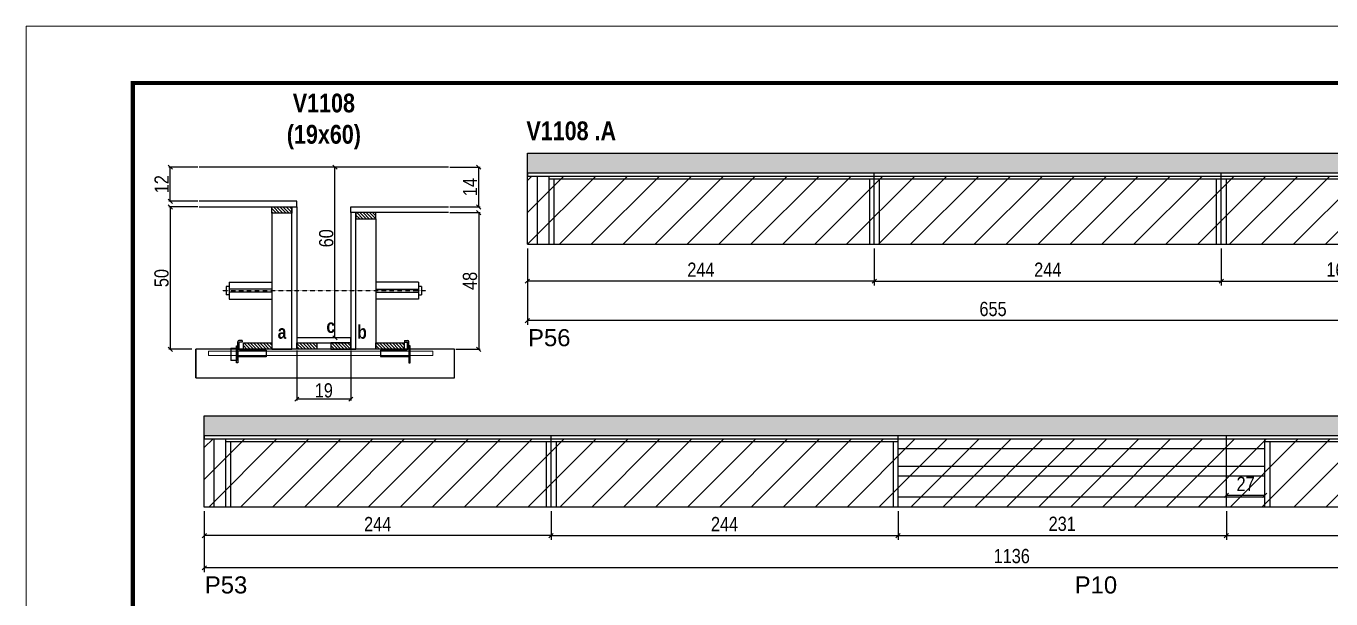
# Model space of a CAD drawing. Extents: x 3309 to 9563, y -2522 to 14608.
# Drawn here: x 8078 to 8996, y 11908 to 12311 of the extents above; entities that cross this region are included whole.
import ezdxf

# ---------------------------------------------------------------- set-up
doc = ezdxf.new("R2010")
doc.units = 0
doc.linetypes.add('DASHED', pattern=[0.75, 0.5, -0.25])
doc.linetypes.add('HIDDEN', pattern=[0.375, 0.25, -0.125])
for name, color, linetype in [('5', 5, 'Continuous'), ('barrote', 251, 'Continuous'), ('COTA', 241, 'Continuous'), ('detalhes', 4, 'Continuous'), ('NOMENCLATURA', 7, 'Continuous'), ('Painéis', 200, 'Continuous'), ('presilha', 1, 'Continuous'), ('SARR_2.2x10', 60, 'Continuous'), ('SARR_2.2x7', 40, 'Continuous'), ('SARR_3.5x7', 81, 'Continuous'), ('TENSOR', 3, 'Continuous')]:
    doc.layers.add(name, color=color, linetype=linetype)
for name, color, linetype, lineweight in [('CONCRETO', 251, 'Continuous', 25), ('Folhas', 255, 'Continuous', 9), ('Hachura', 251, 'Continuous', 9), ('SARRAFO DE PRESSAO', 251, 'DASHED', 9), ('SCO-___-LAJ', 2, 'Continuous', 0)]:
    doc.layers.add(name, color=color, linetype=linetype, lineweight=lineweight)
doc.styles.add('COTA TECNICA', font='techl___.ttf', dxfattribs={"height": 10})
doc.styles.add('COTA TECNICA 2X', font='techl___.ttf', dxfattribs={"height": 10})
doc.styles.get("Standard").update_dxf_attribs({"font": 'arial.ttf'})
doc.styles.add('TECNICA', font='techb___.ttf', dxfattribs={"height": 10})
doc.dimstyles.new('PAINEL', dxfattribs={"dimtxt": 10, "dimasz": 3, "dimexe": 3, "dimexo": 3, "dimgap": 3, "dimtad": 1, "dimdec": 1, "dimzin": 12, "dimdsep": 46, "dimtxsty": 'COTA TECNICA', "dimblk1": 'OBLIQUE', "dimblk2": 'OBLIQUE', "dimsah": 1, "dimcen": 0.9, "dimclrd": 4, "dimclre": 4, "dimclrt": 240, "dimadec": 1, "dimazin": 3, "dimtfac": 1, "dimtdec": 1, "dimtmove": 0, "dimatfit": 3, "dimfxl": 1, "dimtolj": 1, "dimtzin": 12, "dimarcsym": 0})
doc.dimstyles.new('SECAO', dxfattribs={"dimscale": 0.333333, "dimtxt": 5, "dimasz": 9, "dimexe": 3, "dimexo": 3, "dimgap": 3, "dimtad": 1, "dimdec": 1, "dimlfac": 0.5, "dimzin": 12, "dimdsep": 46, "dimtxsty": 'COTA TECNICA 2X', "dimblk1": 'OBLIQUE', "dimblk2": 'OBLIQUE', "dimsah": 1, "dimcen": 0.9, "dimclrd": 4, "dimclre": 4, "dimclrt": 240, "dimadec": 1, "dimazin": 3, "dimtfac": 1, "dimtdec": 1, "dimtmove": 0, "dimatfit": 3, "dimfxl": 1, "dimtolj": 1, "dimtzin": 12, "dimarcsym": 0})
pattern_1 = [(135, (41503.8405, -111428.6013), (-1.122532015, -1.122532015), [])]

# ---------------------------------------------------------------- blocks, each defined once
blk = doc.blocks.new('9999999999')
at = {"layer": 'Folhas'}
blk.add_lwpolyline([(98138.98, 34190.21), (99623.98, 34190.21), (99623.98, 35240.21), (98138.98, 35240.21)], close=True, dxfattribs=at)
at = {"layer": 'Folhas', "color": 30, "const_width": 3}
blk.add_lwpolyline([(98213.98, 34230.21), (99583.98, 34230.21), (99583.98, 35200.21), (98213.98, 35200.21)], close=True, dxfattribs=at)
blk = doc.blocks.new('_Oblique')
at = {"color": 0, "linetype": 'ByBlock', "lineweight": -2}
blk.add_line((-0.5, -0.5), (0.5, 0.5), dxfattribs=at)
blk = doc.blocks.new('*D267')
at = {"layer": 'COTA', "color": 4, "lineweight": -2, "transparency": 16777216}
for p, q in [((8268.3, 12082.57), (8268.3, 12047.48)), ((8306.3, 12082.57), (8306.3, 12047.48)), ((8306.3, 12048.48), (8268.3, 12048.48))]:
    blk.add_line(p, q, dxfattribs=at)
at = {"layer": 'Defpoints', "color": 0, "transparency": 16777216}
for p in [(8268.3, 12083.57), (8306.3, 12083.57), (8268.3, 12048.48)]:
    blk.add_point(p, dxfattribs=at)
at = {"layer": 'COTA', "color": 4, "lineweight": -2, "transparency": 16777216, "xscale": 3, "yscale": 3, "zscale": 3, "rotation": 180}
blk.add_blockref('_Oblique', (8268.3, 12048.48), dxfattribs=at)
at = {"layer": 'COTA', "color": 4, "lineweight": -2, "transparency": 16777216, "xscale": 3, "yscale": 3, "zscale": 3}
blk.add_blockref('_Oblique', (8306.3, 12048.48), dxfattribs=at)
at = {"layer": 'COTA', "color": 240, "transparency": 16777216, "insert": (8287.3, 12054.56), "char_height": 10, "attachment_point": 5, "style": 'COTA TECNICA 2X'}
blk.add_mtext('\\A1;19', dxfattribs=at)
blk = doc.blocks.new('PRESILHA METÁLICA 1')
at = {"layer": 'presilha'}
for p, q in [((6, 15.5), (7.5, 15.5)), ((6, -2.5), (6, 15.5)), ((7.5, 10.6), (7.5, 19.9)), ((7.5, 15.5), (7.5, -2.5)), ((12, 21), (8.6, 21)), ((9, 11.6), (9, 18.9)), ((12, 19.5), (9.6, 19.5)), ((12, 21), (12, 19.5)), ((0, 13), (6, 13)), ((0, 13), (0, 0)), ((6, 0), (0, 0)), ((6, 13), (6, 0)), ((37.5, 4.1), (7.5, 4.1)), ((37.5, 11), (9.6, 11)), ((37.5, 11), (37.5, 4.1)), ((7.5, -2.5), (6, -2.5))]:
    blk.add_line(p, q, dxfattribs=at)
for centre, radius, start, end in [((8.6, 19.9), 1.14, 90, 180), ((9.6, 18.9), 0.57, 90, 180), ((9.6, 11.6), 0.57, 180, 270)]:
    blk.add_arc(centre, radius, start, end, dxfattribs=at)
blk = doc.blocks.new('PRESILHA METÁLICA 2')
at = {"layer": 'presilha'}
for p, q in [((-5.2, 23.5), (-5.2, 22)), ((-5.2, 23.5), (-1.9, 23.5)), ((-5.2, 22), (-2.8, 22)), ((-2.2, 14.1), (-2.2, 21.4)), ((0.8, 18), (-0.8, 18)), ((-0.8, 18), (-0.8, 0)), ((-0.8, 14.6), (-0.8, 22.4)), ((0.8, 0), (0.8, 18)), ((-30.8, 13.5), (-30.8, 6.6)), ((-30.8, 13.5), (-2.8, 13.5)), ((-30.8, 6.6), (-0.8, 6.6)), ((-0.8, 0), (0.8, 0))]:
    blk.add_line(p, q, dxfattribs=at)
for centre, radius, start, end in [((-2.8, 21.4), 0.57, 0, 90), ((-2.8, 14.1), 0.57, 270, 0), ((-1.9, 22.4), 1.14, 0, 90)]:
    blk.add_arc(centre, radius, start, end, dxfattribs=at)
blk = doc.blocks.new('*D268')
at = {"layer": 'COTA', "color": 4, "lineweight": -2, "transparency": 16777216}
for p, q in [((8198.6, 12183.57), (8178.25, 12183.57)), ((8179.25, 12183.57), (8179.25, 12083.57)), ((8194.49, 12083.57), (8178.25, 12083.57))]:
    blk.add_line(p, q, dxfattribs=at)
at = {"layer": 'Defpoints', "color": 0, "transparency": 16777216}
for p in [(8199.6, 12183.57), (8179.25, 12083.57), (8195.49, 12083.57)]:
    blk.add_point(p, dxfattribs=at)
at = {"layer": 'COTA', "color": 4, "lineweight": -2, "transparency": 16777216, "xscale": 3, "yscale": 3, "zscale": 3}
for p, rotation in [((8179.25, 12183.57), 90), ((8179.25, 12083.57), 270)]:
    blk.add_blockref('_Oblique', p, dxfattribs=dict(at, rotation=rotation))
at = {"layer": 'COTA', "color": 240, "transparency": 16777216, "insert": (8173.15, 12133.57), "char_height": 10, "attachment_point": 5, "rotation": 90, "style": 'COTA TECNICA 2X'}
blk.add_mtext('\\A1;50', dxfattribs=at)
blk = doc.blocks.new('*D269')
at = {"layer": 'COTA', "color": 4, "lineweight": -2, "transparency": 16777216}
for p, q in [((8376, 12179.57), (8397.22, 12179.57)), ((8396.22, 12179.57), (8396.22, 12083.57)), ((8380.11, 12083.57), (8397.22, 12083.57))]:
    blk.add_line(p, q, dxfattribs=at)
at = {"layer": 'Defpoints', "color": 0, "transparency": 16777216}
for p in [(8375, 12179.57), (8379.11, 12083.57), (8396.22, 12083.57)]:
    blk.add_point(p, dxfattribs=at)
at = {"layer": 'COTA', "color": 4, "lineweight": -2, "transparency": 16777216, "xscale": 3, "yscale": 3, "zscale": 3}
for p, rotation in [((8396.22, 12179.57), 90), ((8396.22, 12083.57), 270)]:
    blk.add_blockref('_Oblique', p, dxfattribs=dict(at, rotation=rotation))
at = {"layer": 'COTA', "color": 240, "transparency": 16777216, "insert": (8390.12, 12131.57), "char_height": 10, "attachment_point": 5, "rotation": 90, "style": 'COTA TECNICA 2X'}
blk.add_mtext('\\A1;48', dxfattribs=at)
blk = doc.blocks.new('*D270')
at = {"layer": 'COTA', "color": 4, "lineweight": -2, "transparency": 16777216}
for p, q in [((8305.3, 12211.57), (8294.13, 12211.57)), ((8295.13, 12091.57), (8295.13, 12211.57)), ((8305.3, 12091.57), (8294.13, 12091.57))]:
    blk.add_line(p, q, dxfattribs=at)
at = {"layer": 'Defpoints', "color": 0, "transparency": 16777216}
for p in [(8295.13, 12211.57), (8306.3, 12211.57), (8306.3, 12091.57)]:
    blk.add_point(p, dxfattribs=at)
at = {"layer": 'COTA', "color": 4, "lineweight": -2, "transparency": 16777216, "xscale": 3, "yscale": 3, "zscale": 3}
for p, rotation in [((8295.13, 12211.57), 90), ((8295.13, 12091.57), 270)]:
    blk.add_blockref('_Oblique', p, dxfattribs=dict(at, rotation=rotation))
at = {"layer": 'COTA', "color": 240, "transparency": 16777216, "insert": (8289.02, 12161.57), "char_height": 10, "attachment_point": 5, "rotation": 90, "style": 'COTA TECNICA 2X'}
blk.add_mtext('\\A1;60', dxfattribs=at)
blk = doc.blocks.new('*D271')
at = {"layer": 'COTA', "color": 4, "lineweight": -2, "transparency": 16777216}
for p, q in [((8376, 12211.57), (8397.22, 12211.57)), ((8396.22, 12183.57), (8396.22, 12211.57)), ((8376, 12183.57), (8397.22, 12183.57))]:
    blk.add_line(p, q, dxfattribs=at)
at = {"layer": 'Defpoints', "color": 0, "transparency": 16777216}
for p in [(8375, 12211.57), (8396.22, 12211.57), (8375, 12183.57)]:
    blk.add_point(p, dxfattribs=at)
at = {"layer": 'COTA', "color": 4, "lineweight": -2, "transparency": 16777216, "xscale": 3, "yscale": 3, "zscale": 3}
for p, rotation in [((8396.22, 12211.57), 90), ((8396.22, 12183.57), 270)]:
    blk.add_blockref('_Oblique', p, dxfattribs=dict(at, rotation=rotation))
at = {"layer": 'COTA', "color": 240, "transparency": 16777216, "insert": (8390.15, 12197.57), "char_height": 10, "attachment_point": 5, "rotation": 90, "style": 'COTA TECNICA 2X'}
blk.add_mtext('\\A1;14', dxfattribs=at)
blk = doc.blocks.new('*D308')
at = {"layer": 'COTA', "color": 4, "lineweight": -2, "transparency": 16777216}
for p, q in [((8198.6, 12211.57), (8178.25, 12211.57)), ((8179.25, 12187.57), (8179.25, 12211.57)), ((8198.6, 12187.57), (8178.25, 12187.57))]:
    blk.add_line(p, q, dxfattribs=at)
at = {"layer": 'Defpoints', "color": 0, "transparency": 16777216}
for p in [(8179.25, 12211.57), (8199.6, 12211.57), (8199.6, 12187.57)]:
    blk.add_point(p, dxfattribs=at)
at = {"layer": 'COTA', "color": 4, "lineweight": -2, "transparency": 16777216, "xscale": 3, "yscale": 3, "zscale": 3}
for p, rotation in [((8179.25, 12211.57), 90), ((8179.25, 12187.57), 270)]:
    blk.add_blockref('_Oblique', p, dxfattribs=dict(at, rotation=rotation))
at = {"layer": 'COTA', "color": 240, "transparency": 16777216, "insert": (8173.2, 12199.57), "char_height": 10, "attachment_point": 5, "rotation": 90, "style": 'COTA TECNICA 2X'}
blk.add_mtext('\\A1;12', dxfattribs=at)
blk = doc.blocks.new('*D272')
at = {"layer": 'COTA', "color": 4, "linetype": 'ByBlock', "lineweight": -2, "transparency": 16777216}
for p, q in [((8430.51, 12154.32), (8430.51, 12128.41)), ((8674.51, 12154.32), (8674.51, 12128.41)), ((8674.51, 12131.41), (8430.51, 12131.41))]:
    blk.add_line(p, q, dxfattribs=at)
at = {"layer": 'Defpoints', "color": 0, "linetype": 'ByBlock', "transparency": 16777216}
for p in [(8430.51, 12157.32), (8674.51, 12157.32), (8430.51, 12131.41)]:
    blk.add_point(p, dxfattribs=at)
at = {"layer": 'COTA', "color": 4, "linetype": 'ByBlock', "lineweight": -2, "transparency": 16777216, "xscale": 3, "yscale": 3, "zscale": 3, "rotation": 180}
blk.add_blockref('_Oblique', (8430.51, 12131.41), dxfattribs=at)
at = {"layer": 'COTA', "color": 4, "linetype": 'ByBlock', "lineweight": -2, "transparency": 16777216, "xscale": 3, "yscale": 3, "zscale": 3}
blk.add_blockref('_Oblique', (8674.51, 12131.41), dxfattribs=at)
at = {"layer": 'COTA', "color": 240, "linetype": 'ByBlock', "transparency": 16777216, "insert": (8552.51, 12139.48), "char_height": 10, "attachment_point": 5, "style": 'COTA TECNICA'}
blk.add_mtext('\\A1;244', dxfattribs=at)
blk = doc.blocks.new('*D309')
at = {"layer": 'COTA', "color": 4, "linetype": 'ByBlock', "lineweight": -2, "transparency": 16777216}
for p, q in [((8430.51, 12154.32), (8430.51, 12100.7)), ((9085.51, 12154.32), (9085.51, 12100.7)), ((9085.51, 12103.7), (8430.51, 12103.7))]:
    blk.add_line(p, q, dxfattribs=at)
at = {"layer": 'Defpoints', "color": 0, "linetype": 'ByBlock', "transparency": 16777216}
for p in [(8430.51, 12157.32), (9085.51, 12157.32), (8430.51, 12103.7)]:
    blk.add_point(p, dxfattribs=at)
at = {"layer": 'COTA', "color": 4, "linetype": 'ByBlock', "lineweight": -2, "transparency": 16777216, "xscale": 3, "yscale": 3, "zscale": 3, "rotation": 180}
blk.add_blockref('_Oblique', (8430.51, 12103.7), dxfattribs=at)
at = {"layer": 'COTA', "color": 4, "linetype": 'ByBlock', "lineweight": -2, "transparency": 16777216, "xscale": 3, "yscale": 3, "zscale": 3}
blk.add_blockref('_Oblique', (9085.51, 12103.7), dxfattribs=at)
at = {"layer": 'COTA', "color": 240, "linetype": 'ByBlock', "transparency": 16777216, "insert": (8758.01, 12111.81), "char_height": 10, "attachment_point": 5, "style": 'COTA TECNICA'}
blk.add_mtext('\\A1;655', dxfattribs=at)
blk = doc.blocks.new('*D273')
at = {"layer": 'COTA', "color": 4, "lineweight": -2, "transparency": 16777216}
for p, q in [((8674.51, 12154.32), (8674.51, 12128.41)), ((8918.51, 12154.32), (8918.51, 12128.41)), ((8674.51, 12131.41), (8918.51, 12131.41))]:
    blk.add_line(p, q, dxfattribs=at)
at = {"layer": 'Defpoints', "color": 0, "transparency": 16777216}
for p in [(8674.51, 12157.32, 0), (8918.51, 12157.32, 0), (8918.51, 12131.41)]:
    blk.add_point(p, dxfattribs=at)
at = {"layer": 'COTA', "color": 4, "lineweight": -2, "transparency": 16777216, "xscale": 3, "yscale": 3, "zscale": 3, "rotation": 180}
blk.add_blockref('_Oblique', (8674.51, 12131.41), dxfattribs=at)
at = {"layer": 'COTA', "color": 4, "lineweight": -2, "transparency": 16777216, "xscale": 3, "yscale": 3, "zscale": 3}
blk.add_blockref('_Oblique', (8918.51, 12131.41), dxfattribs=at)
at = {"layer": 'COTA', "color": 240, "transparency": 16777216, "insert": (8796.51, 12139.48), "char_height": 10, "attachment_point": 5, "style": 'COTA TECNICA'}
blk.add_mtext('\\A1;244', dxfattribs=at)
blk = doc.blocks.new('*D310')
at = {"layer": 'COTA', "color": 4, "lineweight": -2, "transparency": 16777216}
for p, q in [((8918.51, 12154.32), (8918.51, 12128.41)), ((9085.51, 12154.32), (9085.51, 12128.41)), ((8918.51, 12131.41), (9085.51, 12131.41))]:
    blk.add_line(p, q, dxfattribs=at)
at = {"layer": 'Defpoints', "color": 0, "transparency": 16777216}
for p in [(8918.51, 12157.32, 0), (9085.51, 12157.32, 0), (9085.51, 12131.41)]:
    blk.add_point(p, dxfattribs=at)
at = {"layer": 'COTA', "color": 4, "lineweight": -2, "transparency": 16777216, "xscale": 3, "yscale": 3, "zscale": 3, "rotation": 180}
blk.add_blockref('_Oblique', (8918.51, 12131.41), dxfattribs=at)
at = {"layer": 'COTA', "color": 4, "lineweight": -2, "transparency": 16777216, "xscale": 3, "yscale": 3, "zscale": 3}
blk.add_blockref('_Oblique', (9085.51, 12131.41), dxfattribs=at)
at = {"layer": 'COTA', "color": 240, "transparency": 16777216, "insert": (9002.01, 12139.51), "char_height": 10, "attachment_point": 5, "style": 'COTA TECNICA'}
blk.add_mtext('\\A1;167', dxfattribs=at)
blk = doc.blocks.new('*D261')
at = {"layer": 'COTA', "color": 4, "linetype": 'ByBlock', "lineweight": -2, "transparency": 16777216}
for p, q in [((8203.17, 11969.63), (8203.17, 11949.57)), ((8447.17, 11969.63), (8447.17, 11949.57)), ((8447.17, 11952.57), (8203.17, 11952.57))]:
    blk.add_line(p, q, dxfattribs=at)
at = {"layer": 'Defpoints', "color": 0, "linetype": 'ByBlock', "transparency": 16777216}
for p in [(8203.17, 11972.63), (8447.17, 11972.63), (8203.17, 11952.57)]:
    blk.add_point(p, dxfattribs=at)
at = {"layer": 'COTA', "color": 4, "linetype": 'ByBlock', "lineweight": -2, "transparency": 16777216, "xscale": 3, "yscale": 3, "zscale": 3, "rotation": 180}
blk.add_blockref('_Oblique', (8203.17, 11952.57), dxfattribs=at)
at = {"layer": 'COTA', "color": 4, "linetype": 'ByBlock', "lineweight": -2, "transparency": 16777216, "xscale": 3, "yscale": 3, "zscale": 3}
blk.add_blockref('_Oblique', (8447.17, 11952.57), dxfattribs=at)
at = {"layer": 'COTA', "color": 240, "linetype": 'ByBlock', "transparency": 16777216, "insert": (8325.17, 11960.65), "char_height": 10, "attachment_point": 5, "style": 'COTA TECNICA'}
blk.add_mtext('\\A1;244', dxfattribs=at)
blk = doc.blocks.new('*D298')
at = {"layer": 'COTA', "color": 4, "linetype": 'ByBlock', "lineweight": -2, "transparency": 16777216}
for p, q in [((8203.17, 11969.63), (8203.17, 11926.89)), ((9339.17, 11969.63), (9339.17, 11926.89)), ((9339.17, 11929.89), (8203.17, 11929.89))]:
    blk.add_line(p, q, dxfattribs=at)
at = {"layer": 'Defpoints', "color": 0, "linetype": 'ByBlock', "transparency": 16777216}
for p in [(8203.17, 11972.63), (9339.17, 11972.63), (8203.17, 11929.89)]:
    blk.add_point(p, dxfattribs=at)
at = {"layer": 'COTA', "color": 4, "linetype": 'ByBlock', "lineweight": -2, "transparency": 16777216, "xscale": 3, "yscale": 3, "zscale": 3, "rotation": 180}
blk.add_blockref('_Oblique', (8203.17, 11929.89), dxfattribs=at)
at = {"layer": 'COTA', "color": 4, "linetype": 'ByBlock', "lineweight": -2, "transparency": 16777216, "xscale": 3, "yscale": 3, "zscale": 3}
blk.add_blockref('_Oblique', (9339.17, 11929.89), dxfattribs=at)
at = {"layer": 'COTA', "color": 240, "linetype": 'ByBlock', "transparency": 16777216, "insert": (8771.17, 11938.11), "char_height": 10, "attachment_point": 5, "style": 'COTA TECNICA'}
blk.add_mtext('\\A1;1136', dxfattribs=at)
blk = doc.blocks.new('*D300')
at = {"layer": 'COTA', "color": 4, "lineweight": -2, "transparency": 16777216}
for p, q in [((8447.17, 11969.63), (8447.17, 11949.57)), ((8691.17, 11969.63), (8691.17, 11949.57)), ((8447.17, 11952.57), (8691.17, 11952.57))]:
    blk.add_line(p, q, dxfattribs=at)
at = {"layer": 'Defpoints', "color": 0, "transparency": 16777216}
for p in [(8447.17, 11972.63, 0), (8691.17, 11972.63, 0), (8691.17, 11952.57)]:
    blk.add_point(p, dxfattribs=at)
at = {"layer": 'COTA', "color": 4, "lineweight": -2, "transparency": 16777216, "xscale": 3, "yscale": 3, "zscale": 3, "rotation": 180}
blk.add_blockref('_Oblique', (8447.17, 11952.57), dxfattribs=at)
at = {"layer": 'COTA', "color": 4, "lineweight": -2, "transparency": 16777216, "xscale": 3, "yscale": 3, "zscale": 3}
blk.add_blockref('_Oblique', (8691.17, 11952.57), dxfattribs=at)
at = {"layer": 'COTA', "color": 240, "transparency": 16777216, "insert": (8569.17, 11960.65), "char_height": 10, "attachment_point": 5, "style": 'COTA TECNICA'}
blk.add_mtext('\\A1;244', dxfattribs=at)
blk = doc.blocks.new('*D301')
at = {"layer": 'COTA', "color": 4, "lineweight": -2, "transparency": 16777216}
for p, q in [((8922.17, 11969.63), (8922.17, 11949.57)), ((9166.17, 11969.63), (9166.17, 11949.57)), ((8922.17, 11952.57), (9166.17, 11952.57))]:
    blk.add_line(p, q, dxfattribs=at)
at = {"layer": 'Defpoints', "color": 0, "transparency": 16777216}
for p in [(8922.17, 11972.63, 0), (9166.17, 11972.63, 0), (9166.17, 11952.57)]:
    blk.add_point(p, dxfattribs=at)
at = {"layer": 'COTA', "color": 4, "lineweight": -2, "transparency": 16777216, "xscale": 3, "yscale": 3, "zscale": 3, "rotation": 180}
blk.add_blockref('_Oblique', (8922.17, 11952.57), dxfattribs=at)
at = {"layer": 'COTA', "color": 4, "lineweight": -2, "transparency": 16777216, "xscale": 3, "yscale": 3, "zscale": 3}
blk.add_blockref('_Oblique', (9166.17, 11952.57), dxfattribs=at)
at = {"layer": 'COTA', "color": 240, "transparency": 16777216, "insert": (9044.17, 11960.65), "char_height": 10, "attachment_point": 5, "style": 'COTA TECNICA'}
blk.add_mtext('\\A1;244', dxfattribs=at)
blk = doc.blocks.new('*D262')
at = {"layer": 'COTA', "color": 4, "lineweight": -2, "transparency": 16777216}
for p, q in [((8691.17, 11969.63), (8691.17, 11949.57)), ((8922.17, 11969.63), (8922.17, 11949.57)), ((8691.17, 11952.57), (8922.17, 11952.57))]:
    blk.add_line(p, q, dxfattribs=at)
at = {"layer": 'Defpoints', "color": 0, "transparency": 16777216}
for p in [(8691.17, 11972.63, 0), (8922.17, 11972.63, 0), (8922.17, 11952.57)]:
    blk.add_point(p, dxfattribs=at)
at = {"layer": 'COTA', "color": 4, "lineweight": -2, "transparency": 16777216, "xscale": 3, "yscale": 3, "zscale": 3, "rotation": 180}
blk.add_blockref('_Oblique', (8691.17, 11952.57), dxfattribs=at)
at = {"layer": 'COTA', "color": 4, "lineweight": -2, "transparency": 16777216, "xscale": 3, "yscale": 3, "zscale": 3}
blk.add_blockref('_Oblique', (8922.17, 11952.57), dxfattribs=at)
at = {"layer": 'COTA', "color": 240, "transparency": 16777216, "insert": (8806.67, 11960.79), "char_height": 10, "attachment_point": 5, "style": 'COTA TECNICA'}
blk.add_mtext('\\A1;231', dxfattribs=at)
blk = doc.blocks.new('*D302')
at = {"layer": 'COTA', "color": 4, "lineweight": -2, "transparency": 16777216}
for p, q in [((8922.17, 11982.63), (8922.17, 11983.8)), ((8949.17, 11980.8), (8922.17, 11980.8)), ((8949.17, 11982.63), (8949.17, 11983.8))]:
    blk.add_line(p, q, dxfattribs=at)
at = {"layer": 'Defpoints', "color": 0, "transparency": 16777216}
for p in [(8922.17, 11980.8), (8922.17, 11979.63, 0), (8949.17, 11979.63, 0)]:
    blk.add_point(p, dxfattribs=at)
at = {"layer": 'COTA', "color": 4, "lineweight": -2, "transparency": 16777216, "xscale": 3, "yscale": 3, "zscale": 3, "rotation": 180}
blk.add_blockref('_Oblique', (8922.17, 11980.8), dxfattribs=at)
at = {"layer": 'COTA', "color": 4, "lineweight": -2, "transparency": 16777216, "xscale": 3, "yscale": 3, "zscale": 3}
blk.add_blockref('_Oblique', (8949.17, 11980.8), dxfattribs=at)
at = {"layer": 'COTA', "color": 240, "transparency": 16777216, "insert": (8935.67, 11988.87), "char_height": 10, "attachment_point": 5, "style": 'COTA TECNICA'}
blk.add_mtext('\\A1;27', dxfattribs=at)

msp = doc.modelspace()

# ---------------------------------------------------------------- hatches: boundary and pattern name
at = {"layer": 'COTA'}
h = msp.add_hatch(dxfattribs=at)
h.set_pattern_fill('AR-CONC', color=256, scale=0.03)
h.set_pattern_definition([(50, (1503.772, -1054.6826), (5.4655401, -0.4781726), [0.5715, -6.2865]), (355, (1503.772, -1054.6826), (-1.0573026, 5.7317054), [0.4572, -5.0292175]), (100.451445, (1504.2273, -1054.7224), (4.4082374, 5.2535326), [0.4857003, -5.3427073]), (46.1842, (1503.772, -1053.1586), (8.1323712, -1.2612698), [0.85725, -9.42975]), (96.63556, (1504.4495, -1053.264), (7.122124, 7.4227837), [0.7285507, -8.0140682]), (351.18415, (1503.772, -1053.1586), (7.122124, 7.4227837), [0.685799, -7.543792]), (21, (1504.534, -1053.5396), (4.5484317, -3.067956), [0.5715, -6.2865]), (326, (1504.534, -1053.5396), (1.8540609, 5.525639), [0.4572, -5.0292]), (71.451445, (1504.913, -1053.795), (6.4024926, 2.457683), [0.4857003, -5.3426981]), (37.5, (1503.7719, -1054.6826), (0.0926581, 2.53665117), [0, -4.96824, 0, -5.1054, 0, -5.04825]), (7.5, (1503.7719, -1054.6826), (2.00458988, 3.00541724), [0, -2.91084, 0, -4.85394, 0, -1.92405]), (327.5, (1502.0726, -1054.6826), (4.06771786, -0.17186232), [0, -1.905, 0, -5.9436, 0, -7.8867]), (317.5, (1501.3106, -1054.6826), (4.44387544, 0.7627947), [0, -2.4765, 0, -3.94716, 0, -5.6007])])
h.paths.add_polyline_path([(9085.51, 12207.32), (9085.51, 12221.32), (8430.51, 12221.32), (8430.51, 12207.32)])
h = msp.add_hatch(dxfattribs=at)
h.set_pattern_fill('AR-CONC', color=256, scale=0.03)
h.set_pattern_definition([(50, (1276.4263, -1239.377), (5.4655401, -0.4781726), [0.5715, -6.2865]), (355, (1276.4263, -1239.377), (-1.0573026, 5.7317054), [0.4572, -5.0292175]), (100.451445, (1276.882, -1239.417), (4.4082374, 5.2535326), [0.4857003, -5.3427073]), (46.1842, (1276.4263, -1237.853), (8.1323712, -1.2612698), [0.85725, -9.42975]), (96.63556, (1277.104, -1237.958), (7.122124, 7.4227837), [0.7285507, -8.0140682]), (351.18415, (1276.426, -1237.853), (7.122124, 7.4227837), [0.685799, -7.543792]), (21, (1277.1883, -1238.234), (4.5484317, -3.067956), [0.5715, -6.2865]), (326, (1277.1883, -1238.234), (1.8540609, 5.525639), [0.4572, -5.0292]), (71.451445, (1277.5674, -1238.49), (6.4024926, 2.457683), [0.4857003, -5.3426981]), (37.5, (1276.4263, -1239.3771), (0.0926581, 2.53665117), [0, -4.96824, 0, -5.1054, 0, -5.04825]), (7.5, (1276.4263, -1239.377), (2.00458988, 3.00541724), [0, -2.91084, 0, -4.85394, 0, -1.92405]), (327.5, (1274.727, -1239.3771), (4.06771786, -0.17186232), [0, -1.905, 0, -5.9436, 0, -7.8867]), (317.5, (1273.965, -1239.377), (4.44387544, 0.7627947), [0, -2.4765, 0, -3.94716, 0, -5.6007])])
h.paths.add_polyline_path([(8203.17, 12036.63), (8203.17, 12022.63), (9339.17, 12022.63), (9339.17, 12036.63)])
at = {"layer": 'Hachura'}
h = msp.add_hatch(dxfattribs=at)
h.set_pattern_fill('ANSI31', color=256, scale=5)
h.paths.add_polyline_path([(8674.51, 12205.32), (8430.51, 12205.32), (8430.51, 12157.32), (8674.51, 12157.32)])
h.paths.add_polyline_path([(8918.51, 12205.32), (8674.51, 12205.32), (8674.51, 12157.32), (8918.51, 12157.32)])
h.paths.add_polyline_path([(9085.51, 12205.32), (8918.51, 12205.32), (8918.51, 12157.32), (9085.51, 12157.32)])
h = msp.add_hatch(dxfattribs=at)
h.set_pattern_fill('ANSI31', color=256, scale=5)
h.set_pattern_definition([(45, (4768.5, 1148.575), (-11.22532, 11.22532), [])])
h.paths.add_polyline_path([(8447.17, 11972.63), (8447.17, 12020.63), (8203.17, 12020.63), (8203.17, 11972.63)])
h.paths.add_polyline_path([(8447.17, 12020.63), (8447.17, 11972.63), (8691.17, 11972.63), (8691.17, 12020.63)])
h.paths.add_polyline_path([(8691.17, 12020.63), (8691.17, 11972.63), (8922.17, 11972.63), (8922.17, 12020.63)])
h.paths.add_polyline_path([(9166.17, 11972.63), (9166.17, 12020.63), (8922.17, 12020.63), (8922.17, 11972.63)])
h.paths.add_polyline_path([(9166.17, 12020.63), (9166.17, 11972.63), (9339.17, 11972.63), (9339.17, 12020.63)])
at = {"layer": 'SARR_2.2x10'}
h = msp.add_hatch(dxfattribs=at)
h.set_pattern_fill('ANSI31', color=256, scale=0.5, angle=90)
h.set_pattern_definition([(135, (41424.2405, -111428.6013), (-1.122532015, -1.122532015), [])])
h.paths.add_polyline_path([(8230.7, 12087.97), (8230.7, 12083.57), (8250.7, 12083.57), (8250.7, 12087.97)])
h = msp.add_hatch(dxfattribs=at)
h.set_pattern_fill('ANSI31', color=256, scale=0.5, angle=90)
h.set_pattern_definition([(135, (41517.4405, -111428.6013), (-1.122532015, -1.122532015), [])])
h.paths.add_polyline_path([(8323.9, 12087.97), (8323.9, 12083.57), (8343.9, 12083.57), (8343.9, 12087.97)])
at = {"layer": 'SARR_2.2x7'}
h = msp.add_hatch(dxfattribs=at)
h.set_pattern_fill('ANSI31', color=256, scale=0.5, angle=90)
h.set_pattern_definition([(135, (41438.2405, -111333.0013), (-1.122532015, -1.122532015), [])])
h.paths.add_polyline_path([(8264.7, 12183.57), (8264.7, 12179.17), (8250.7, 12179.17), (8250.7, 12183.57)])
h = msp.add_hatch(dxfattribs=at)
h.set_pattern_fill('ANSI31', color=256, scale=0.5, angle=90)
h.set_pattern_definition([(135, (41418.2405, -111337.0013), (-1.122532015, -1.122532015), [])])
h.paths.add_polyline_path([(8309.9, 12179.57), (8309.9, 12175.17), (8323.9, 12175.17), (8323.9, 12179.57)])
h = msp.add_hatch(dxfattribs=at)
h.set_pattern_fill('ANSI31', color=256, scale=0.5, angle=90)
h.set_pattern_definition(pattern_1)
h.paths.add_polyline_path([(8282.3, 12083.57), (8282.3, 12087.97), (8268.3, 12087.97), (8268.3, 12083.57)])
h = msp.add_hatch(dxfattribs=at)
h.set_pattern_fill('ANSI31', color=256, scale=0.5, angle=90)
h.set_pattern_definition(pattern_1)
h.paths.add_polyline_path([(8292.3, 12087.97), (8292.3, 12083.57), (8306.3, 12083.57), (8306.3, 12087.97)])

# ---------------------------------------------------------------- linework, layer by layer
at = {"ltscale": 3}
for p, q in [((8218.7, 12127.74), (8218.7, 12121.74)), ((8220.7, 12127.74), (8218.7, 12127.74)), ((8220.7, 12130.74), (8220.7, 12118.74)), ((8220.7, 12130.74), (8250.7, 12130.74)), ((8250.7, 12125.74), (8220.7, 12125.74)), ((8353.9, 12130.74), (8323.9, 12130.74)), ((8323.9, 12125.74), (8353.9, 12125.74)), ((8353.9, 12130.74), (8353.9, 12118.74)), ((8355.9, 12127.74), (8353.9, 12127.74)), ((8355.9, 12127.74), (8355.9, 12121.74)), ((8220.7, 12121.74), (8218.7, 12121.74)), ((8250.7, 12123.74), (8220.7, 12123.74)), ((8220.7, 12118.74), (8250.7, 12118.74)), ((8323.9, 12123.74), (8353.9, 12123.74)), ((8353.9, 12118.74), (8323.9, 12118.74)), ((8353.9, 12121.74), (8355.9, 12121.74))]:
    msp.add_line(p, q, dxfattribs=at)
at = {"layer": 'barrote'}
msp.add_lwpolyline([(8197.25, 12063.57), (8379.16, 12063.57), (8379.16, 12083.57), (8197.25, 12083.57)], close=True, dxfattribs=at)
at = {"layer": 'CONCRETO', "linetype": 'Continuous'}
msp.add_line((8375, 12211.57), (8199.6, 12211.57), dxfattribs=at)
at = {"layer": 'COTA'}
for p, q in [((8430.51, 12207.32, 0), (8430.51, 12221.32, 0)), ((8430.51, 12221.32, 0), (9085.51, 12221.32, 0)), ((8203.17, 12022.63, 0), (8203.17, 12036.63, 0)), ((8203.17, 12036.63, 0), (9339.17, 12036.63, 0))]:
    msp.add_line(p, q, dxfattribs=at)
at = {"layer": 'detalhes', "color": 250}
msp.add_line((8197.25, 12063.57), (8197.25, 12083.57), dxfattribs=at)
at = {"layer": 'Painéis', "linetype": 'ByBlock'}
for p, q in [((9085.51, 12207.32, 0), (8430.51, 12207.32, 0)), ((8430.51, 12157.32, 0), (8430.51, 12207.32, 0)), ((8674.51, 12157.32, 0), (8674.51, 12207.32, 0)), ((8918.51, 12157.32, 0), (8918.51, 12207.32, 0)), ((8430.51, 12157.32, 0), (9085.51, 12157.32, 0)), ((9339.17, 12022.63, 0), (8203.17, 12022.63, 0)), ((8203.17, 11972.63, 0), (8203.17, 12022.63, 0)), ((8447.17, 11972.63, 0), (8447.17, 12022.63, 0)), ((8691.17, 11972.63, 0), (8691.17, 12022.63, 0)), ((8922.17, 11972.63, 0), (8922.17, 12022.63, 0)), ((9339.17, 11972.63, 0), (8203.17, 11972.63, 0))]:
    msp.add_line(p, q, dxfattribs=at)
at = {"layer": 'Painéis', "linetype": 'ByBlock', "elevation": 0}
for points in [[(8430.51, 12205.32), (9085.51, 12205.32), (9085.51, 12207.32), (8430.51, 12207.32)], [(8203.17, 12020.63), (9339.17, 12020.63), (9339.17, 12022.63), (8203.17, 12022.63)]]:
    msp.add_lwpolyline(points, close=True, dxfattribs=at)
at = {"layer": 'Painéis', "linetype": 'Continuous', "elevation": 0}
for points in [[(8199.6, 12183.57), (8268.3, 12183.57), (8268.3, 12187.57), (8199.6, 12187.57)], [(8375, 12179.57), (8306.3, 12179.57), (8306.3, 12183.57), (8375, 12183.57)]]:
    msp.add_lwpolyline(points, dxfattribs=at)
at = {"layer": 'Painéis', "linetype": 'Continuous'}
for points in [[(8264.7, 12083.57), (8264.7, 12183.57), (8268.3, 12183.57), (8268.3, 12083.57)], [(8309.9, 12083.57), (8309.9, 12179.57), (8306.3, 12179.57), (8306.3, 12083.57)], [(8306.3, 12091.57), (8268.3, 12091.57), (8268.3, 12087.97), (8306.3, 12087.97)]]:
    msp.add_lwpolyline(points, close=True, dxfattribs=at)
at = {"layer": 'SARR_2.2x10'}
for points in [[(8230.7, 12087.97), (8250.7, 12087.97), (8250.7, 12083.57), (8230.7, 12083.57)], [(8323.9, 12087.97), (8343.9, 12087.97), (8343.9, 12083.57), (8323.9, 12083.57)]]:
    msp.add_lwpolyline(points, close=True, dxfattribs=at)
at = {"layer": 'SARR_2.2x7', "linetype": 'Continuous'}
for p, q in [((8437.51, 12157.32, 0), (8437.51, 12205.32, 0)), ((8674.51, 12203.12, 0), (8445.51, 12203.12, 0)), ((8918.51, 12203.12, 0), (8674.51, 12203.12, 0)), ((9070.51, 12203.12, 0), (8918.51, 12203.12, 0)), ((8210.17, 11972.63, 0), (8210.17, 12020.63, 0)), ((8447.17, 12018.43, 0), (8218.17, 12018.43, 0)), ((8691.17, 12018.43, 0), (8447.17, 12018.43, 0)), ((9166.17, 12018.43, 0), (8949.17, 12018.43, 0)), ((8922.17, 12013.63, 0), (8691.17, 12013.63, 0)), ((8949.17, 12013.63, 0), (8922.17, 12013.63, 0)), ((8922.17, 12001.22, 0), (8691.17, 12001.22, 0)), ((8949.17, 12001.22, 0), (8922.17, 12001.22, 0)), ((8922.17, 11994.22, 0), (8691.17, 11994.22, 0)), ((8949.17, 11994.22, 0), (8922.17, 11994.22, 0)), ((8922.17, 11979.63, 0), (8691.17, 11979.63, 0)), ((8949.17, 11979.63, 0), (8922.17, 11979.63, 0))]:
    msp.add_line(p, q, dxfattribs=at)
at = {"layer": 'SARR_2.2x7', "elevation": 0}
for points in [[(8250.7, 12183.57), (8264.7, 12183.57), (8264.7, 12179.17), (8250.7, 12179.17)], [(8323.9, 12179.57), (8309.9, 12179.57), (8309.9, 12175.17), (8323.9, 12175.17)]]:
    msp.add_lwpolyline(points, close=True, dxfattribs=at)
at = {"layer": 'SARR_2.2x7'}
for points in [[(8268.3, 12087.97), (8282.3, 12087.97), (8282.3, 12083.57), (8268.3, 12083.57)], [(8306.3, 12087.97), (8292.3, 12087.97), (8292.3, 12083.57), (8306.3, 12083.57)]]:
    msp.add_lwpolyline(points, close=True, dxfattribs=at)
at = {"layer": 'SARR_3.5x7'}
for p, q in [((8445.51, 12205.32, 0), (8445.51, 12157.32, 0)), ((8449.01, 12203.12, 0), (8449.01, 12157.32, 0)), ((8671.01, 12203.12, 0), (8671.01, 12157.32, 0)), ((8678.01, 12203.12, 0), (8678.01, 12157.32, 0)), ((8915.01, 12203.12, 0), (8915.01, 12157.32, 0)), ((8922.01, 12203.12, 0), (8922.01, 12157.32, 0)), ((8218.17, 12020.63, 0), (8218.17, 11972.63, 0)), ((8221.67, 12018.43, 0), (8221.67, 11972.63, 0)), ((8443.67, 12018.43, 0), (8443.67, 11972.63, 0)), ((8450.67, 12018.43, 0), (8450.67, 11972.63, 0)), ((8687.67, 12018.43, 0), (8687.67, 11972.63, 0)), ((8949.17, 11972.63, 0), (8949.17, 12020.63, 0)), ((8952.67, 12018.43, 0), (8952.67, 11972.63, 0))]:
    msp.add_line(p, q, dxfattribs=at)
for points in [[(8264.7, 12179.17), (8250.7, 12179.17), (8250.7, 12083.57), (8264.7, 12083.57)], [(8309.9, 12175.17), (8323.9, 12175.17), (8323.9, 12083.57), (8309.9, 12083.57)]]:
    msp.add_lwpolyline(points, close=True, dxfattribs=at)
at = {"layer": 'SCO-___-LAJ', "color": 1}
msp.add_lwpolyline([(8206.25, 12082.23), (8364.08, 12082.23), (8364.08, 12079.04), (8206.25, 12079.04)], close=True, dxfattribs=at)
at = {"layer": 'TENSOR', "linetype": 'HIDDEN', "ltscale": 0.5}
msp.add_line((8215.7, 12124.74), (8359.21, 12124.74), dxfattribs=at)

# ---------------------------------------------------------------- block references
at = {"layer": 'presilha', "xscale": 0.6666666666666666, "yscale": 0.6666666666666666, "zscale": 0.6666666666666666}
for name, p in [('PRESILHA METÁLICA 1', (8221.83, 12075.6)), ('PRESILHA METÁLICA 2', (8347.58, 12073.94))]:
    msp.add_blockref(name, p, dxfattribs=at)
at = {"layer": 'SARRAFO DE PRESSAO', "color": 6, "linetype": 'ByBlock'}
msp.add_blockref('9999999999', (-90061.11, -22929.5), dxfattribs=at)

# ---------------------------------------------------------------- texts
at = {"layer": '5', "linetype": 'Continuous'}
for s, p in [('P56', (8430.96, 12085.69, 0)), ('P53', (8203.62, 11911.88, 0)), ('P10', (8815.49, 11911.88, 0))]:
    msp.add_text(s, height=12, rotation=0.00004, dxfattribs=at).set_placement(p)
at = {"layer": 'detalhes', "style": 'TECNICA'}
for s, p in [('a', (8254.83, 12090.93)), ('c', (8289.12, 12095.04)), ('b', (8310.8, 12090.92))]:
    msp.add_text(s, height=9.6, dxfattribs=at).set_placement(p)
at = {"layer": 'NOMENCLATURA', "style": 'TECNICA'}
msp.add_text('V1108 .A', height=13.2, dxfattribs=at).set_placement((8429.8, 12230.51, 0))
at = {"layer": 'NOMENCLATURA', "insert": (8287.33, 12263.26), "char_height": 13.2, "attachment_point": 2, "style": 'TECNICA'}
msp.add_mtext_dynamic_manual_height_columns('V1108\\P(19x60)', width=300.2766, gutter_width=1, heights=[0], dxfattribs=at)

# ---------------------------------------------------------------- dimensions: what is measured, and where the dimension line sits
at = {"layer": 'COTA'}
for base, p1, p2, picture, middle in [((8179.25, 12211.57), (8199.6, 12187.57), (8199.6, 12211.57), '*D308', (8173.2, 12199.57)), ((8396.22, 12211.57), (8375, 12183.57), (8375, 12211.57), '*D271', (8390.15, 12197.57)), ((8179.25, 12083.57, 0), (8199.6, 12183.57), (8195.49, 12083.57, 0), '*D268', (8173.15, 12133.57, 0)), ((8396.22, 12083.57, 0), (8375, 12179.57), (8379.11, 12083.57, 0), '*D269', (8390.12, 12131.57, 0))]:
    dim = msp.add_linear_dim(base=base, p1=p1, p2=p2, angle=90, dimstyle='SECAO', dxfattribs=at)
    dim.commit()
    dim.dimension.update_dxf_attribs({"geometry": picture, "text_midpoint": middle})
for base, p1, p2, angle, picture, middle in [((8295.13, 12211.57), (8306.3, 12091.57), (8306.3, 12211.57), 90, '*D270', (8295.13, 12161.57)), ((8268.3, 12048.48), (8306.3, 12083.57), (8268.3, 12083.57), 180, '*D267', (8287.3, 12048.48))]:
    dim = msp.add_linear_dim(base=base, p1=p1, p2=p2, angle=angle, dimstyle='SECAO', dxfattribs=at)
    dim.commit()
    dim.dimension.update_dxf_attribs({"geometry": picture, "text_midpoint": middle, "dimtype": 160})
at = {"layer": 'COTA', "linetype": 'ByBlock'}
for base, p1, p2, picture, middle in [((8430.51, 12131.41, 0), (8674.51, 12157.32, 0), (8430.51, 12157.32, 0), '*D272', (8552.51, 12139.48, 0)), ((8203.17, 11952.57, 0), (8447.17, 11972.63, 0), (8203.17, 11972.63, 0), '*D261', (8325.17, 11960.65, 0))]:
    dim = msp.add_linear_dim(base=base, p1=p1, p2=p2, angle=180, dimstyle='PAINEL', override={"dimtmove": 1}, dxfattribs=at)
    dim.commit()
    dim.dimension.update_dxf_attribs({"geometry": picture, "text_midpoint": middle})
for base, p1, p2, picture, middle in [((8430.51, 12103.7, 0), (9085.51, 12157.32, 0), (8430.51, 12157.32, 0), '*D309', (8758.01, 12111.81, 0)), ((8203.17, 11929.89, 0), (9339.17, 11972.63, 0), (8203.17, 11972.63, 0), '*D298', (8771.17, 11938.11, 0))]:
    dim = msp.add_linear_dim(base=base, p1=p1, p2=p2, angle=180, dimstyle='PAINEL', dxfattribs=at)
    dim.commit()
    dim.dimension.update_dxf_attribs({"geometry": picture, "text_midpoint": middle})
at = {"layer": 'COTA'}
for base, p1, p2, picture, middle in [((8918.51, 12131.41), (8674.51, 12157.32, 0), (8918.51, 12157.32, 0), '*D273', (8796.51, 12139.48)), ((9085.51, 12131.41), (8918.51, 12157.32, 0), (9085.51, 12157.32, 0), '*D310', (9002.01, 12139.51)), ((8922.17, 11980.8), (8949.17, 11979.63, 0), (8922.17, 11979.63, 0), '*D302', (8935.67, 11988.87)), ((8691.17, 11952.57), (8447.17, 11972.63, 0), (8691.17, 11972.63, 0), '*D300', (8569.17, 11960.65)), ((8922.17, 11952.57), (8691.17, 11972.63, 0), (8922.17, 11972.63, 0), '*D262', (8806.67, 11960.79))]:
    dim = msp.add_linear_dim(base=base, p1=p1, p2=p2, dimstyle='PAINEL', dxfattribs=at)
    dim.commit()
    dim.dimension.update_dxf_attribs({"geometry": picture, "text_midpoint": middle})
dim = msp.add_linear_dim(base=(9166.17, 11952.57), p1=(8922.17, 11972.63, 0), p2=(9166.17, 11972.63, 0), dimstyle='PAINEL', override={"dimtmove": 1}, dxfattribs=at)
dim.commit()
dim.dimension.update_dxf_attribs({"geometry": '*D301', "text_midpoint": (9044.17, 11960.65)})

doc.saveas('drawing.dxf')
